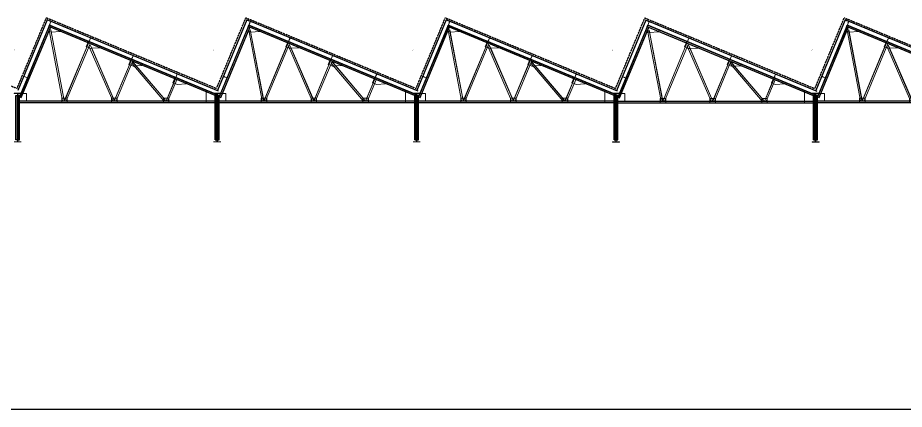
# Model space of a CAD drawing. Header units: inches. Extents: x -33163 to 19162, y -8858 to 30669.
# Drawn here: x -24596 to -22995, y -824 to -117 of the extents above; entities that cross this region are included whole.
import ezdxf

# ---------------------------------------------------------------- set-up
doc = ezdxf.new("R2010")
doc.units = ezdxf.units.IN
doc.linetypes.add('DASHED', pattern=[0.75, 0.5, -0.25])
doc.layers.add('A-ROOF-EXIST', color=7, linetype='Continuous', lineweight=30)
doc.layers.add('METAL-DECK', color=12, linetype='Continuous', lineweight=0)
for name, color, linetype in [('ELEV-MK', 7, 'Continuous'), ('TRUSS_Geometry', 12, 'Continuous'), ('WALL_Solid Fills', 11, 'Continuous')]:
    doc.layers.add(name, color=color, linetype=linetype)

# ---------------------------------------------------------------- blocks, each defined once
blk = doc.blocks.new('A$Ca5cd4c98')
at = {"layer": 'METAL-DECK', "lineweight": 30}
for points in [[(60.6, 220.2), (7.7, 92.6)], [(369.9, 91.7), (60.6, 220.2)]]:
    blk.add_lwpolyline(points, dxfattribs=at)
at = {"layer": 'TRUSS_Geometry', "lineweight": 18}
for points in [[(60.6, 220.2), (63.9, 218.8), (67.1, 217.5), (66.5, 216.1), (66, 214.7), (65.7, 214.8), (66.2, 216), (66.7, 217.2), (66.7, 217.2), (66.7, 217.3), (66.7, 217.4), (66.6, 217.4), (63.8, 218.6), (61, 219.8), (60.9, 219.8), (60.8, 219.8), (60.7, 219.7), (60.7, 219.7), (60.2, 218.5), (59.7, 217.3), (59.5, 217.4), (59.6, 217.5), (59.6, 217.7)], [(141.4, 186.6), (141.3, 186.5), (141.3, 186.4), (140.1, 186.9), (138.9, 187.4), (138.9, 187.4), (138.8, 187.4), (138.7, 187.3), (138.7, 187.3), (137.5, 184.4), (136.3, 181.6), (136.3, 181.5), (136.3, 181.4), (136.4, 181.4), (136.4, 181.3), (137.6, 180.9), (138.8, 180.4), (138.7, 180.3), (138.7, 180.2), (137.3, 180.7), (135.9, 181.3), (137.3, 184.5), (138.6, 187.8), (140, 187.2)], [(212.8, 149.4), (214.1, 152.6), (215.5, 155.8), (216.9, 155.3), (218.3, 154.7), (218.2, 154.6), (218.2, 154.5), (217, 154.9), (215.8, 155.4), (215.7, 155.5), (215.7, 155.4), (215.6, 155.4), (215.6, 155.3), (214.4, 152.5), (213.2, 149.7), (213.2, 149.6), (213.2, 149.5), (213.3, 149.5), (213.3, 149.4), (214.5, 149), (215.7, 148.4), (215.6, 148.3), (215.6, 148.2), (214.2, 148.8)], [(23.8, 113), (23.7, 113.1), (23.6, 113.1), (24.1, 114.3), (24.5, 115.5), (24.5, 115.6), (24.5, 115.6), (24.5, 115.7), (24.4, 115.7), (21.6, 116.9), (18.8, 118.1), (18.7, 118.1), (18.6, 118.1), (18.6, 118), (18.5, 118), (18, 116.8), (17.5, 115.6), (17.4, 115.7), (17.3, 115.7), (17.9, 117.1), (18.5, 118.5), (21.7, 117.1), (25, 115.8), (24.4, 114.4)], [(7.1, 84), (7.1, 88), (0.8, 88), (0.8, 87.7), (6.8, 87.7), (6.8, 84)], [(7.3, 84), (7.3, 88), (13.6, 88), (13.6, 87.7), (7.6, 87.7), (7.6, 84)], [(367.1, 84), (367.1, 88), (360.9, 88), (360.9, 87.7), (366.8, 87.7), (366.8, 84)], [(367.4, 88), (373.6, 88), (373.6, 87.7), (367.6, 87.7), (367.6, 84), (367.4, 84)], [(367.4, 0), (367.4, 4), (367.6, 4), (367.6, 0.3), (373.6, 0.3), (373.6, 0)]]:
    blk.add_lwpolyline(points, close=True, dxfattribs=at)
at = {"layer": 'TRUSS_Geometry', "lineweight": 25}
for points in [[(364.8, 86.3), (363.6, 83.5), (63.3, 208.2), (64.4, 211)], [(10.8, 81.1), (13.6, 79.9), (66.2, 206.6), (63.4, 207.8)], [(7.1, 4), (6.8, 4), (6.8, 84), (7.1, 84)], [(7.6, 84), (7.6, 4), (10.6, 4), (10.6, 71.7), (10.6, 78), (10.6, 84)], [(370.6, 78), (370.6, 84), (367.6, 84), (367.6, 4), (370.6, 4), (370.6, 71.7)]]:
    blk.add_lwpolyline(points, close=True, dxfattribs=at)
for points in [[(364.7, 86), (64.3, 210.8)], [(63.4, 207.8), (63.1, 207.9), (10.6, 81.2), (10.8, 81.1)], [(6.8, 4), (3.8, 4), (3.8, 84), (6.8, 84)], [(7.6, 4), (7.3, 4), (7.3, 84), (7.6, 84)], [(366.8, 4), (366.8, 84), (363.8, 84), (363.8, 4), (366.8, 4), (367.1, 4), (367.1, 84)], [(10.6, 73.9), (363.8, 73.9)], [(10.6, 71.2), (363.8, 71.2)], [(10.6, 70.9), (363.8, 70.9)]]:
    blk.add_lwpolyline(points, dxfattribs=at)
at = {"layer": 'TRUSS_Geometry', "lineweight": 18}
for points in [[(69.9, 216.3), (69.8, 216.2), (69.8, 216.1), (68.6, 216.6), (67.4, 217.1), (67.4, 217.1), (67.3, 217.1), (67.2, 217.1), (67.1, 217), (66, 214.2), (64.8, 211.4), (64.8, 211.3), (64.8, 211.2), (64.9, 211.1), (64.9, 211.1), (66.1, 210.6), (67.3, 210.1), (67.3, 210), (67.2, 209.9), (65.8, 210.5), (64.4, 211), (65.8, 214.2), (67.1, 217.5)], [(295.2, 122.2), (294, 119.4), (292.9, 116.6), (292.9, 116.5), (292.9, 116.5), (292.9, 116.4), (293, 116.4), (294.2, 115.8), (295.4, 115.4), (295.3, 115.3), (295.3, 115.1), (293.9, 115.7), (292.5, 116.3), (293.8, 119.5), (295.1, 122.8), (296.5, 122.2), (297.9, 121.6), (297.9, 121.5), (297.8, 121.4), (296.6, 121.9), (295.5, 122.3)], [(6.8, 4), (6.8, 0.3), (0.8, 0.3), (0.8, 0), (7.1, 0)], [(7.6, 4), (7.6, 0.3), (13.6, 0.3), (13.6, 0), (7.3, 0), (7.3, 4)], [(367.1, 4), (367.1, 0), (360.9, 0), (360.9, 0.3), (366.8, 0.3), (366.8, 4)]]:
    blk.add_lwpolyline(points, dxfattribs=at)
at = {"layer": 'TRUSS_Geometry', "lineweight": 13}
for points in [[(60.3, 201.2), (63.4, 199.9), (64.5, 199.5), (67.7, 198.1), (67.8, 198.1), (83.9, 199.3), (84.1, 199.6), (85.2, 202.3)], [(137.7, 177.3), (94.7, 73.9), (91.9, 75.1), (134.9, 178.5), (135.1, 178.4), (92.2, 75), (91.9, 75.1)], [(135, 181.7), (133.9, 178.9), (130.9, 171.8), (131.9, 171.5), (134.7, 170.3), (137.5, 169.1), (138.3, 168.8), (140.9, 169), (154.5, 169.9), (154.7, 170.3), (155.8, 173.1)], [(214.5, 145.4), (184.8, 73.9), (182, 75.1), (211.7, 146.6), (211.9, 146.5), (182.2, 75), (182, 75.1)], [(211.9, 149.8), (210.8, 147), (207.8, 139.9), (208.7, 139.6), (211.5, 138.4), (215.3, 136.9), (217.3, 137), (221.1, 137.3), (231.4, 138), (231.5, 138.3), (232.7, 141.1)], [(294.3, 112.3), (278.4, 73.9), (275.6, 75.1)], [(312.3, 108.1), (311.2, 105.3), (311, 105), (294.9, 103.8), (291.4, 105.2), (288.6, 106.4), (287.5, 106.9), (290.5, 113.9), (291.6, 116.7)], [(23.1, 73.9), (23.1, 87.7), (16.8, 87.7), (13.3, 87.7)], [(347.2, 70.9), (347.2, 73.9), (347.2, 90.3), (347.2, 93.6)], [(364.8, 86.3), (366.8, 85.4)], [(86.7, 70.9), (86.7, 73.9), (86.7, 78.9), (87.4, 78.9), (90.5, 78.9), (93.5, 78.9), (96.7, 78.9), (96.7, 78.8), (96.7, 73.9), (96.7, 70.9)], [(176.6, 70.9), (176.6, 73.9), (176.6, 78.8), (176.6, 78.9), (179.8, 78.9), (183.6, 78.9), (186.6, 78.9), (186.6, 78.3), (186.6, 73.9), (186.6, 70.9)], [(280.2, 70.9), (280.2, 73.9), (280.2, 78.3), (280.2, 78.9), (277.2, 78.9), (270.7, 78.9), (270.2, 78.9), (270.2, 74.9), (270.2, 73.9), (270.2, 70.9)]]:
    blk.add_lwpolyline(points, dxfattribs=at)
for points in [[(91.3, 74.5), (67, 202.2), (64.1, 201.7), (88.3, 73.9)], [(91.3, 74.5), (67, 202.2), (66.8, 202.1), (91, 74.5)], [(178.7, 73.9), (181.5, 75.1), (138.6, 174.2), (138.3, 174.1), (181.2, 75), (181.5, 75.1), (140.9, 169), (138.6, 174.2), (135.8, 173)], [(273.3, 75.9), (221.1, 137.3), (215.4, 144), (213.1, 142), (271, 73.9)], [(215.4, 144), (221.1, 137.3), (273.3, 75.9), (273.1, 75.7), (215.1, 143.8)], [(291.5, 113.4), (275.6, 75.1), (275.8, 75), (291.8, 113.3)]]:
    blk.add_lwpolyline(points, close=True, dxfattribs=at)
at = {"layer": 'WALL_Solid Fills', "lineweight": 25, "transparency": 33554559}
blk.add_solid([(0.4, 164.3), (1.6, 167.3), (0, 164.5), (1.2, 167.4)], dxfattribs=at)

msp = doc.modelspace()

# ---------------------------------------------------------------- linework, layer by layer
at = {"layer": 'A-ROOF-EXIST', "linetype": 'DASHED'}
msp.add_lwpolyline([(-24804.46958, -158.65383), (-24596.88614, -244.87021), (-24543.92474, -117.34684), (-24236.84866, -244.8778), (-24183.88127, -117.34805), (-23876.80816, -244.87777), (-23823.8436, -117.34678), (-23516.62982, -244.94298), (-23463.80307, -117.74379), (-23156.86764, -245.21633), (-23103.76251, -117.34684), (-22796.68648, -244.87777), (-22743.72192, -117.34678), (-22426.15182, -249.2443), (-22426.15182, -267.305), (-22185.25998, -267.305), (-22185.25998, -252.83547), (-22127.03628, -117.36207), (-21819.99401, -244.87898), (-21767.0266, -117.34917), (-21454.98873, -246.94898)], dxfattribs=at)
at = {"layer": 'ELEV-MK'}
msp.add_line((-30671.63187, -823.77168), (-13185.28722, -823.77168), dxfattribs=at)
at = {"layer": 'TRUSS_Geometry', "lineweight": 18}
for points in [[(-24595.59461, -253.45165), (-24589.35462, -253.45165), (-24589.35462, -253.71833), (-24595.38127, -253.71833), (-24595.38127, -257.45165), (-24595.59461, -257.45165)], [(-24595.59461, -341.45165), (-24595.59461, -337.45165), (-24595.38127, -337.45165), (-24595.38127, -341.18497), (-24589.35462, -341.18497), (-24589.35462, -341.45165)]]:
    msp.add_lwpolyline(points, close=True, dxfattribs=at)
at = {"layer": 'TRUSS_Geometry', "lineweight": 25}
msp.add_lwpolyline([(-24592.34127, -263.47834), (-24592.34127, -257.45165), (-24595.38127, -257.45165), (-24595.38127, -337.45165), (-24592.34127, -337.45165), (-24592.34127, -269.71833)], close=True, dxfattribs=at)

# ---------------------------------------------------------------- block references
at = {"layer": 'TRUSS_Geometry'}
for p in [(-24602.95462, -341.45165), (-24242.91406, -341.45165), (-23882.8735, -341.45165), (-23522.83294, -341.8486), (-23162.79238, -341.45165)]:
    msp.add_blockref('A$Ca5cd4c98', p, dxfattribs=at)

doc.saveas('drawing.dxf')
